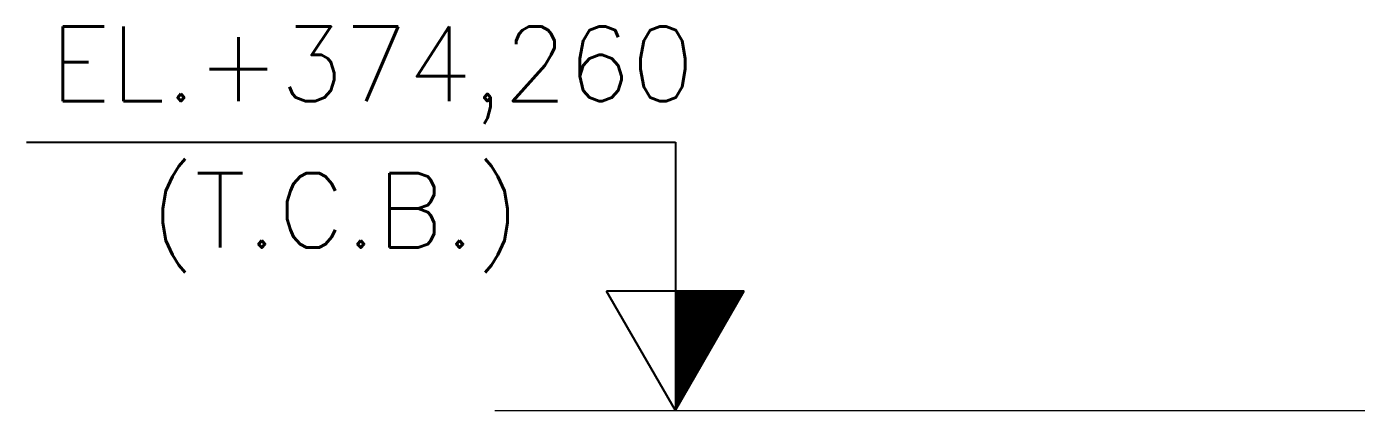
# Model space of a CAD drawing. Header units: metres. Extents: x 0 to 63075, y 0 to 44550.
# Drawn here: x 29824 to 33172, y 29882 to 30848 of the extents above; entities that cross this region are included whole.
import ezdxf
from ezdxf.enums import TextEntityAlignment as Align

# ---------------------------------------------------------------- set-up
doc = ezdxf.new("R2010")
doc.units = ezdxf.units.M
doc.header["$LTSCALE"] = 75
doc.layers.add('GSB', color=7, linetype='Continuous')
doc.layers.add('SDM', color=7, linetype='Continuous')
doc.styles.add('R100', font='simplex.shx', dxfattribs={"height": 2.5})

# ---------------------------------------------------------------- blocks, each defined once
blk = doc.blocks.new('FINISHED_FLOOR')
at = {"layer": 'GSB'}
h = blk.add_hatch(dxfattribs=at)
h.set_pattern_fill('ANSI31', color=2, scale=0.01, style=0)
h.set_pattern_definition([(45, (-526.663677, -323.637693), (-0.0224506403, 0.0224506403), [])])
h.paths.add_polyline_path([(0, 4), (-2.309, 4), (0, 0)])
for p, q in [((0, 9.001), (0, 4)), ((21.779, 9.001), (0, 9.001)), ((-2.309, 4), (2.309, 4)), ((0, 0), (-2.309, 4)), ((0, 4), (0, 0)), ((0, 0), (2.309, 4))]:
    blk.add_line(p, q, dxfattribs=at)
at = {"layer": 'GSB', "color": 3, "style": 'R100'}
for tag, p in [('ELEVACAO', (12.107, 11.251)), ('REFERENCIA', (15.036, 6.536))]:
    blk.add_attdef(tag, text='', height=2.5, dxfattribs=at).set_placement(p, align=Align.MIDDLE)

msp = doc.modelspace()

# ---------------------------------------------------------------- linework, layer by layer
at = {"layer": 'SDM', "lineweight": 0}
msp.add_line((31003.4, 29882.2), (34370, 29882.2), dxfattribs=at)

# ---------------------------------------------------------------- block references
at = {"layer": 'GSB'}
ref = msp.add_blockref('FINISHED_FLOOR', (31457.7, 29882.2), dxfattribs=dict(at, xscale=-74.99999999999915, yscale=74.99999999999915, zscale=74.99999999999915))
ref.add_attrib('ELEVACAO', 'EL.+374,260', dxfattribs={"color": 3, "height": 187.5, "style": 'R100'}).set_placement((30695, 30726), align=Align.MIDDLE)
ref.add_attrib('REFERENCIA', '(T.C.B.)', dxfattribs={"color": 3, "height": 187.5, "style": 'R100'}).set_placement((30601.1, 30372.4), align=Align.MIDDLE)

doc.saveas('drawing.dxf')
